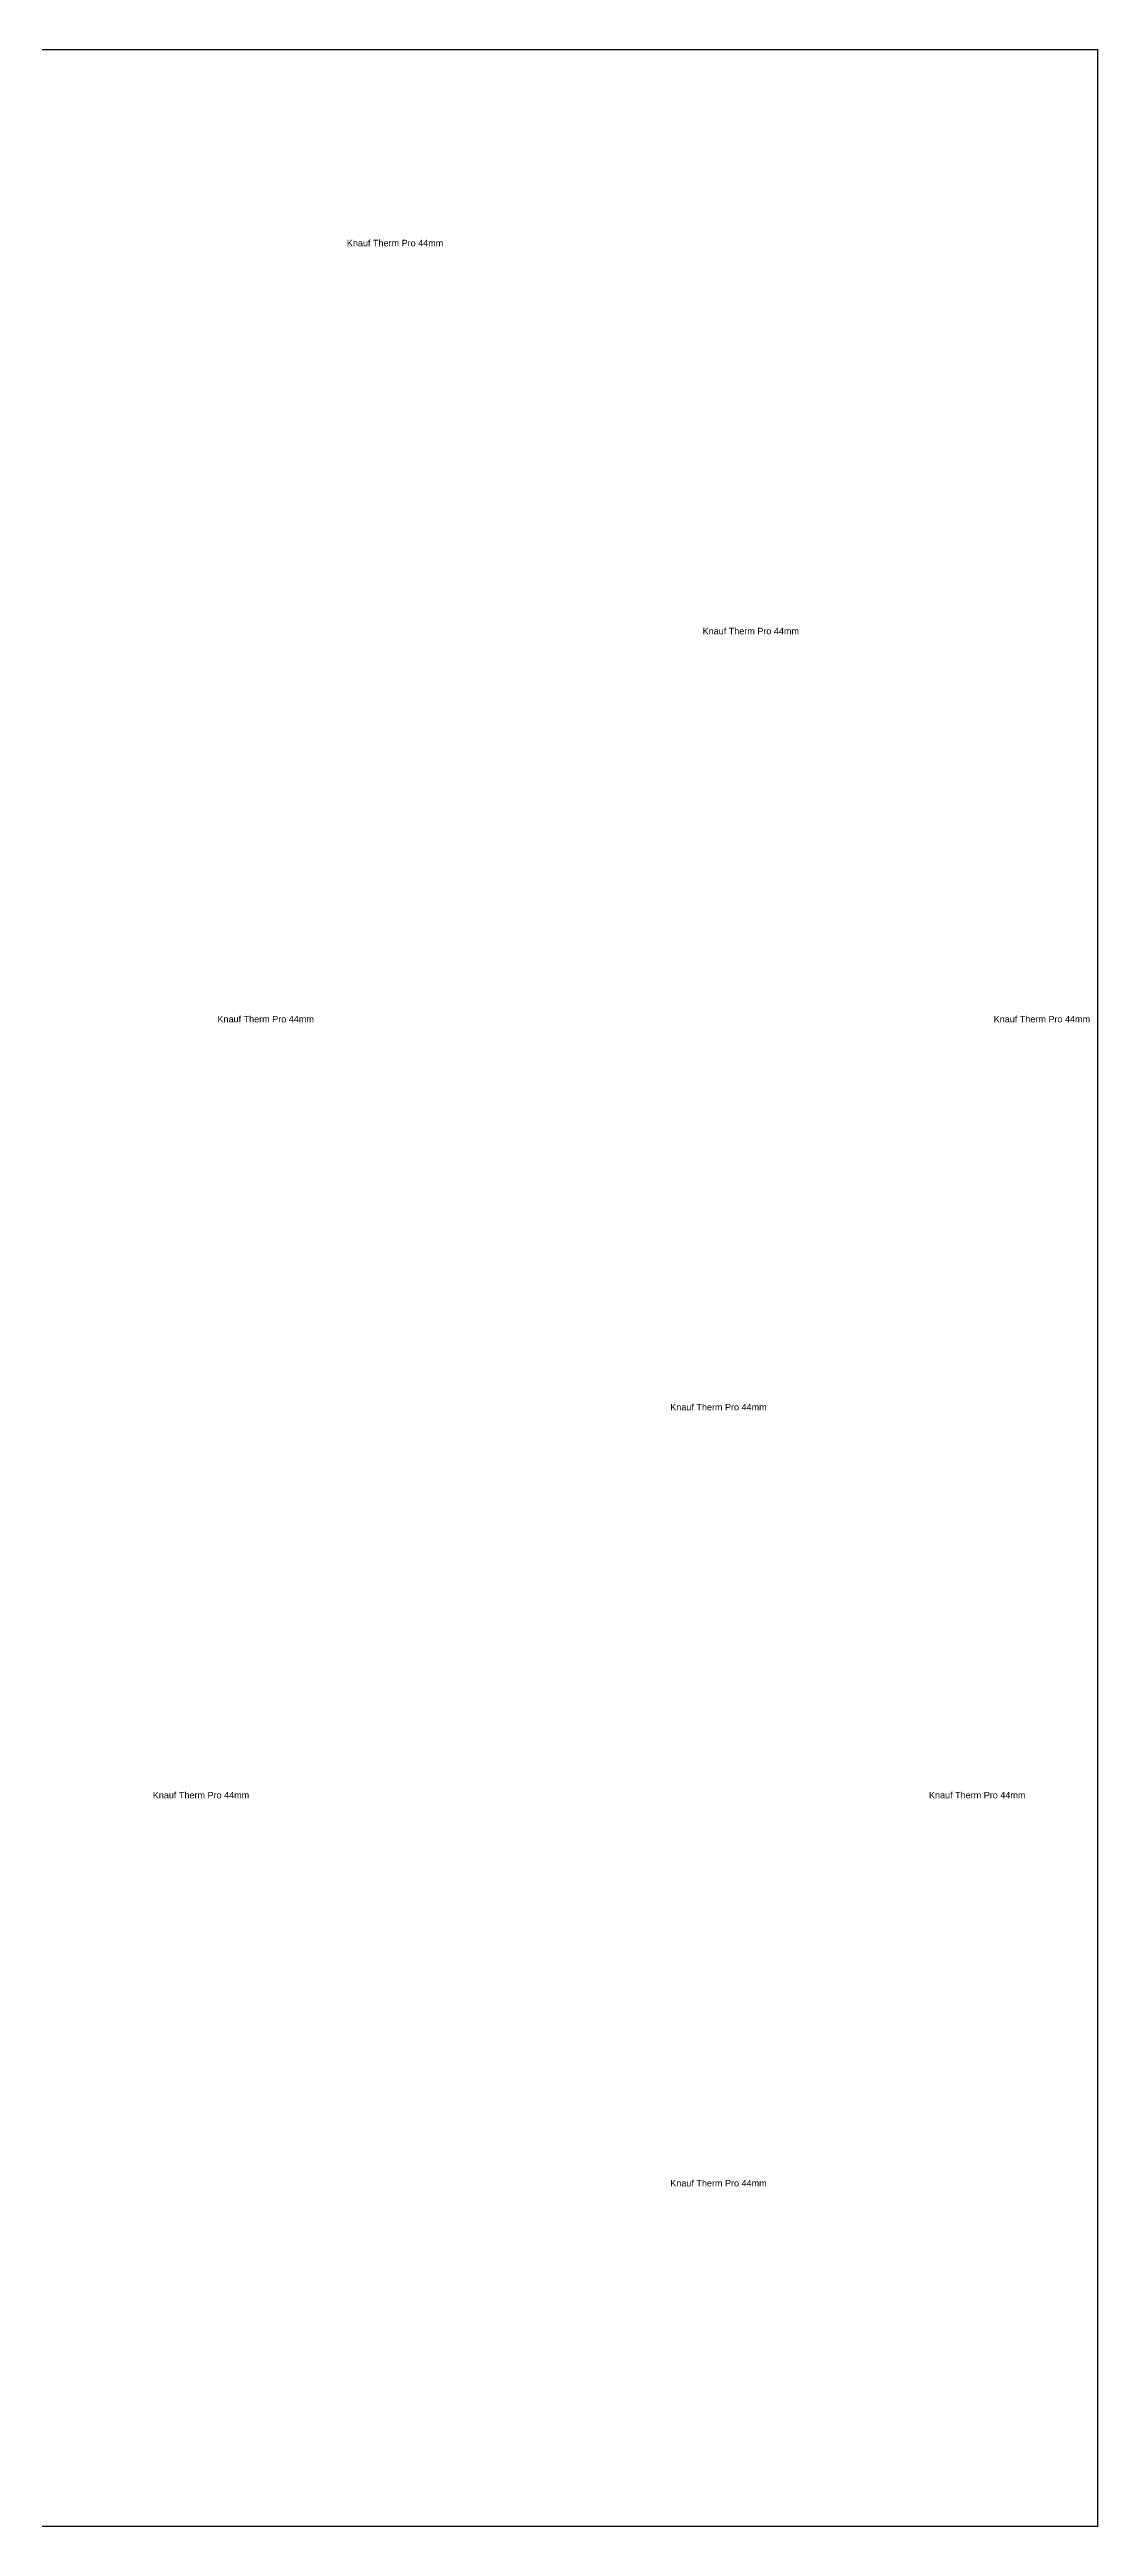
# Model space of a CAD drawing. Header units: inches. Extents: x 13098 to 26823, y 3125 to 10575.
# Drawn here: x 25203 to 26823, y 6595 to 10425 of the extents above; entities that cross this region are included whole.
import ezdxf
from ezdxf.xclip import XClip

# ---------------------------------------------------------------- set-up
doc = ezdxf.new("R2010")
doc.units = ezdxf.units.IN
doc.header["$MEASUREMENT"] = 0
doc.header["$XCLIPFRAME"] = 0
doc.layers.get('0').update_dxf_attribs({"true_color": 0xc2ced6})
doc.layers.add('Cabinet HFSupp', color=7, linetype='Continuous', true_color=0xfba904)
doc.styles.get("Standard").update_dxf_attribs({"font": 'arial.ttf'})

# ---------------------------------------------------------------- blocks, each defined once
blk = doc.blocks.new('Knauf Thermo (HotFloor Sipplier)')
at = {"insert": (513.6, 329.8, 45), "char_height": 10, "attachment_point": 1}
blk.add_mtext_dynamic_manual_height_columns('Knauf Therm Pro 44mm', width=1057.296, gutter_width=1, heights=[0], dxfattribs=at)

msp = doc.modelspace()

# ---------------------------------------------------------------- linework, layer by layer
at = {"layer": 'Cabinet HFSupp', "elevation": 250}
msp.add_lwpolyline([(25179, 6595), (25179, 7195), (22665, 7195), (22665, 10425), (26823, 10425), (26823, 6595), (25179, 6595)], dxfattribs=at)

# ---------------------------------------------------------------- block references
at = {"layer": 'Cabinet HFSupp'}
ref = msp.add_blockref('Knauf Thermo (HotFloor Sipplier)', (25149, 9801, 272), dxfattribs=at)
XClip(ref).set_block_clipping_path([(30, -3206), (30, -2606), (-2484, -2606), (-2484, 624), (1674, 624), (1674, -3206)])
ref = msp.add_blockref('Knauf Thermo (HotFloor Sipplier)', (25699, 9201, 272), dxfattribs=at)
XClip(ref).set_block_clipping_path([(-520, -2606), (-520, -2006), (-3034, -2006), (-3034, 1224), (1124, 1224), (1124, -2606)])
ref = msp.add_blockref('Knauf Thermo (HotFloor Sipplier)', (24949, 8601, 272), dxfattribs=at)
XClip(ref).set_block_clipping_path([(230, -2006), (230, -1406), (-2284, -1406), (-2284, 1824), (1874, 1824), (1874, -2006)])
ref = msp.add_blockref('Knauf Thermo (HotFloor Sipplier)', (26149, 8601, 272), dxfattribs=at)
XClip(ref).set_block_clipping_path([(-970, -2006), (-970, -1406), (-3484, -1406), (-3484, 1824), (674, 1824), (674, -2006)])
ref = msp.add_blockref('Knauf Thermo (HotFloor Sipplier)', (25649, 8001, 272), dxfattribs=at)
XClip(ref).set_block_clipping_path([(-470, -1406), (-470, -806), (-2984, -806), (-2984, 2424), (1174, 2424), (1174, -1406)])
ref = msp.add_blockref('Knauf Thermo (HotFloor Sipplier)', (24849, 7401, 272), dxfattribs=at)
XClip(ref).set_block_clipping_path([(330, -806), (330, -206), (-2184, -206), (-2184, 3024), (1974, 3024), (1974, -806)])
ref = msp.add_blockref('Knauf Thermo (HotFloor Sipplier)', (26049, 7401, 272), dxfattribs=at)
XClip(ref).set_block_clipping_path([(-870, -806), (-870, -206), (-3384, -206), (-3384, 3024), (774, 3024), (774, -806)])
ref = msp.add_blockref('Knauf Thermo (HotFloor Sipplier)', (25649, 6801, 272), dxfattribs=at)
XClip(ref).set_block_clipping_path([(-470, -206), (-470, 394), (-2984, 394), (-2984, 3624), (1174, 3624), (1174, -206)])

doc.saveas('drawing.dxf')
